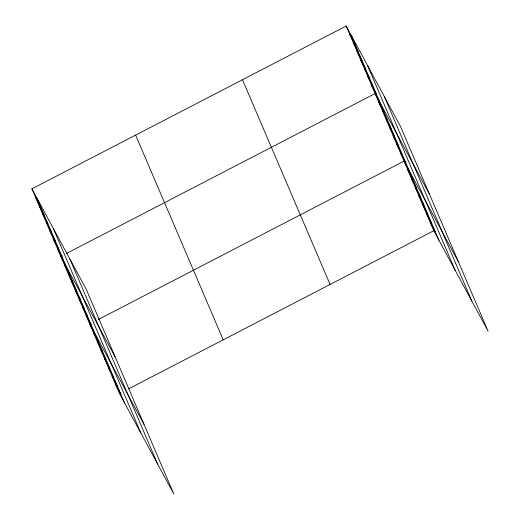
<?xml version="1.0" encoding="UTF-8"?>
<svg xmlns="http://www.w3.org/2000/svg" width="520" height="520" viewBox="0 0 520 520"><rect width="100%" height="100%" fill="white"/><g stroke="black" fill="none" stroke-linecap="round" stroke-linejoin="round"><path stroke-width="0.78" d="M31.915 188.838L86.216 289.269L173.817 494L119.516 393.569L31.915 188.838L346.184 26L400.485 126.431L488.085 331.162L433.784 230.731L346.184 26M62.264 255.651L60.82 256.399L115.128 356.831M66.586 253.416L375.089 93.561L429.39 193.993M98.371 319.481L404.001 161.122L458.302 261.553M119.516 393.569L120.959 392.821M128.876 388.719L433.784 230.731M349.798 34.444L354.959 43.992M353.412 42.893L358.572 52.436M357.026 51.337L362.187 60.879M360.633 59.781L365.8 69.329M364.247 68.224L369.415 77.773M367.861 76.674L373.022 86.216M371.475 85.117L376.636 94.659M378.703 102.005L383.864 111.553M382.317 110.455L387.478 119.997M385.931 118.898L391.092 128.44M389.545 127.341L394.706 136.89M393.159 135.785L398.32 145.334M396.773 144.235L401.934 153.777M400.387 152.678L405.548 162.22M407.719 169.826L412.88 179.368M411.444 178.522L416.604 188.071M415.168 187.226L420.329 196.775M418.893 195.93L424.053 205.472M422.611 204.627L427.778 214.175M426.335 213.33L431.496 222.872M430.06 222.027L435.221 231.576M35.529 197.288L40.69 206.83M39.143 205.732L44.304 215.274M42.757 214.175L47.918 223.724M46.371 222.619L51.532 232.167M49.985 231.069L55.146 240.611M53.599 239.512L58.76 249.054M57.213 247.956L62.374 257.504M64.434 264.849L69.602 274.391M68.049 273.293L73.21 282.834M71.663 281.736L76.823 291.284M75.276 290.18L80.438 299.728M78.891 298.63L84.052 308.172M82.505 307.073L87.666 316.615M86.119 315.517L91.28 325.065M89.733 323.96L144.034 424.392M93.457 332.663L98.618 342.212M97.175 341.367L102.343 350.909M100.9 350.064L106.06 359.613M104.624 358.768L109.785 368.31M108.349 367.465L113.51 377.013M112.067 376.168L117.234 385.716M115.791 384.872L120.952 394.413M384.267 96.441L471.868 301.171M367.562 65.54L455.163 270.27M351.344 35.548L438.945 240.279M242.476 79.736L330.077 284.466M135.623 135.102L223.223 339.833M69.999 259.279L157.599 464.009M53.294 228.378L140.894 433.108M37.076 198.386L124.677 403.117"/></g></svg>
